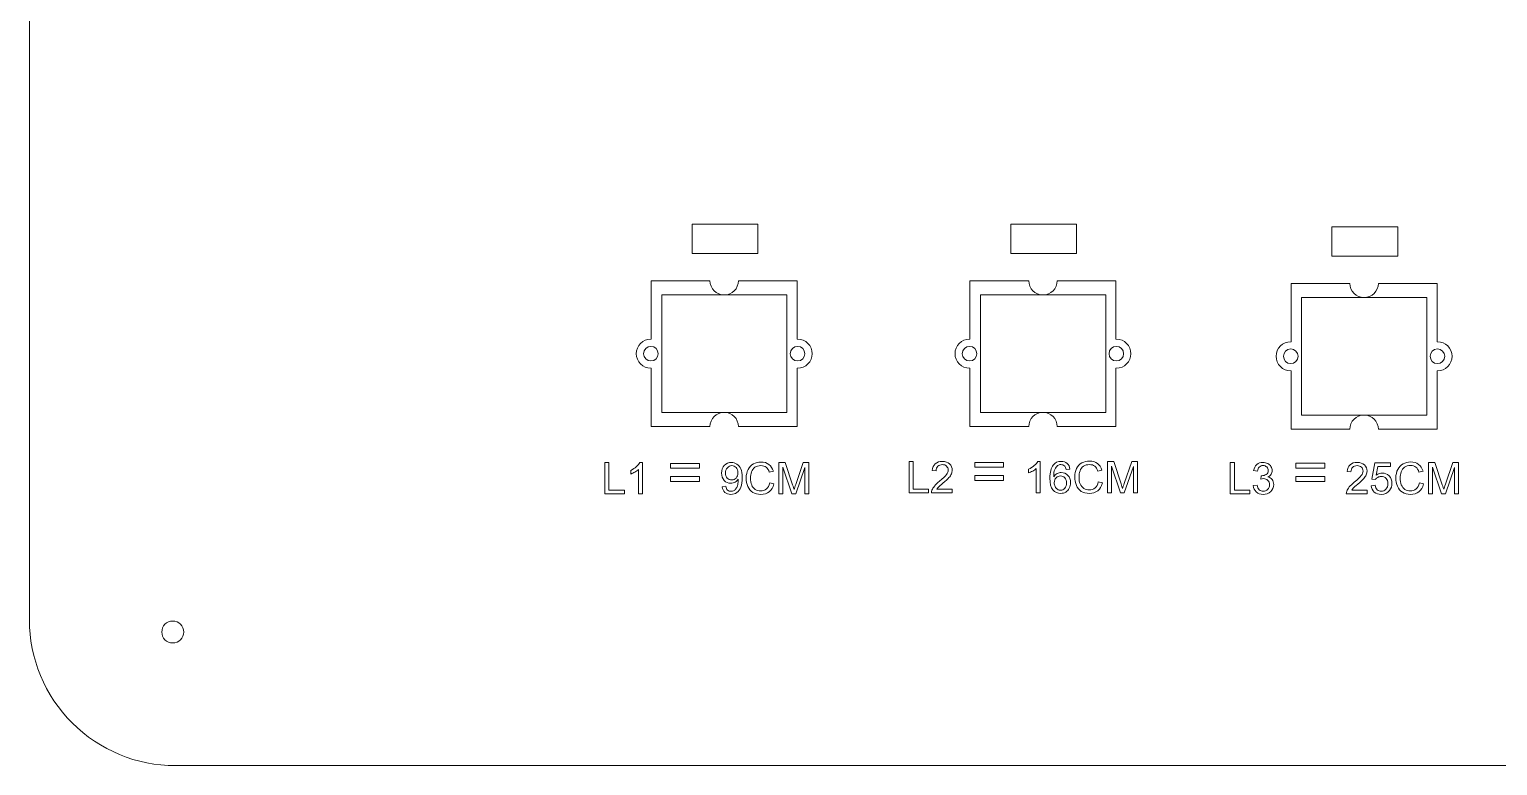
# Model space of a CAD drawing. Header units: millimetres. Extents: x -536 to 886, y 98 to 503.
# Drawn here: x -46.4 to 154.8, y 241.3 to 342.3 of the extents above; entities that cross this region are included whole.
import ezdxf

# ---------------------------------------------------------------- set-up
doc = ezdxf.new("R2010")
doc.units = ezdxf.units.MM
doc.header["$MEASUREMENT"] = 0
doc.layers.add('layer 1', color=7, linetype='Continuous')

msp = doc.modelspace()

# ---------------------------------------------------------------- linework, layer by layer
at = {"layer": 'layer 1', "lineweight": 9}
for points, knots in [([(-26.36, 241.32), (-26.36, 241.32), (313.64, 241.32), (313.64, 241.32), (313.64, 241.32), (318.95, 241.33), (324.04, 243.44), (327.79, 247.19), (327.79, 247.19), (331.54, 250.95), (333.64, 256.02), (333.64, 261.32), (333.64, 261.32), (333.64, 261.32), (333.64, 431.32), (333.64, 431.32), (333.64, 431.32), (333.64, 436.63), (331.53, 441.72), (327.77, 445.47), (327.77, 445.47), (324.01, 449.22), (318.95, 451.33), (313.64, 451.32), (313.64, 451.32), (313.64, 451.32), (-26.36, 451.32), (-26.36, 451.32), (-26.36, 451.32), (-31.67, 451.32), (-36.76, 449.21), (-40.51, 445.45), (-40.51, 445.45), (-44.26, 441.7), (-46.36, 436.63), (-46.36, 431.32), (-46.36, 431.32), (-46.36, 431.32), (-46.36, 261.32), (-46.36, 261.32), (-46.36, 261.32), (-46.36, 256.02), (-44.24, 250.93), (-40.49, 247.18), (-40.49, 247.18), (-36.73, 243.43), (-31.67, 241.32), (-26.36, 241.32)], [0, 0, 0, 0, 0.083333, 0.083333, 0.083333, 0.083333, 0.166667, 0.166667, 0.166667, 0.166667, 0.25, 0.25, 0.25, 0.25, 0.333333, 0.333333, 0.333333, 0.333333, 0.416667, 0.416667, 0.416667, 0.416667, 0.5, 0.5, 0.5, 0.5, 0.583333, 0.583333, 0.583333, 0.583333, 0.666667, 0.666667, 0.666667, 0.666667, 0.75, 0.75, 0.75, 0.75, 0.833333, 0.833333, 0.833333, 0.833333, 0.916667, 0.916667, 0.916667, 0.916667, 1, 1, 1, 1]), ([(44.44, 311.56), (44.44, 311.56), (53.44, 311.56), (53.44, 311.56), (53.44, 311.56), (53.44, 311.56), (53.44, 315.56), (53.44, 315.56), (53.44, 315.56), (53.44, 315.56), (44.44, 315.56), (44.44, 315.56), (44.44, 315.56), (44.44, 315.56), (44.44, 311.56), (44.44, 311.56)], [0, 0, 0, 0, 0.25, 0.25, 0.25, 0.25, 0.5, 0.5, 0.5, 0.5, 0.75, 0.75, 0.75, 0.75, 1, 1, 1, 1]), ([(88.11, 311.56), (88.11, 311.56), (97.11, 311.56), (97.11, 311.56), (97.11, 311.56), (97.11, 311.56), (97.11, 315.56), (97.11, 315.56), (97.11, 315.56), (97.11, 315.56), (88.11, 315.56), (88.11, 315.56), (88.11, 315.56), (88.11, 315.56), (88.11, 311.56), (88.11, 311.56)], [0, 0, 0, 0, 0.25, 0.25, 0.25, 0.25, 0.5, 0.5, 0.5, 0.5, 0.75, 0.75, 0.75, 0.75, 1, 1, 1, 1]), ([(132.11, 311.2), (132.11, 311.2), (141.11, 311.2), (141.11, 311.2), (141.11, 311.2), (141.11, 311.2), (141.11, 315.2), (141.11, 315.2), (141.11, 315.2), (141.11, 315.2), (132.11, 315.2), (132.11, 315.2), (132.11, 315.2), (132.11, 315.2), (132.11, 311.2), (132.11, 311.2)], [0, 0, 0, 0, 0.25, 0.25, 0.25, 0.25, 0.5, 0.5, 0.5, 0.5, 0.75, 0.75, 0.75, 0.75, 1, 1, 1, 1]), ([(-26.72, 261.14), (-27.55, 261.14), (-28.22, 260.47), (-28.22, 259.64), (-28.22, 259.64), (-28.22, 258.81), (-27.55, 258.14), (-26.72, 258.14), (-26.72, 258.14), (-25.89, 258.14), (-25.22, 258.81), (-25.22, 259.64), (-25.22, 259.64), (-25.22, 260.47), (-25.89, 261.14), (-26.72, 261.14)], [0, 0, 0, 0, 0.25, 0.25, 0.25, 0.25, 0.5, 0.5, 0.5, 0.5, 0.75, 0.75, 0.75, 0.75, 1, 1, 1, 1])]:
    msp.add_open_spline(points, degree=3, knots=knots, dxfattribs=at)
at = {"layer": 'layer 1', "color": 22, "lineweight": 9}
for points in [[(38.79, 299.81), (38.79, 299.81), (38.84, 299.81), (38.84, 299.81), (38.84, 299.81), (38.84, 299.81), (38.84, 307.81), (38.84, 307.81), (38.84, 307.81), (38.84, 307.81), (46.89, 307.81), (46.89, 307.81), (46.89, 307.81), (46.89, 306.73), (47.76, 305.86), (48.84, 305.86), (48.84, 305.86), (49.91, 305.86), (50.79, 306.73), (50.79, 307.81), (50.79, 307.81), (50.79, 307.81), (58.84, 307.81), (58.84, 307.81), (58.84, 307.81), (58.84, 307.81), (58.84, 299.81), (58.84, 299.81), (58.84, 299.81), (58.84, 299.81), (58.89, 299.81), (58.89, 299.81), (58.89, 299.81), (59.99, 299.81), (60.89, 298.91), (60.89, 297.81), (60.89, 297.81), (60.89, 296.71), (59.99, 295.81), (58.89, 295.81), (58.89, 295.81), (58.89, 295.81), (58.84, 295.81), (58.84, 295.81), (58.84, 295.81), (58.84, 295.81), (58.84, 287.81), (58.84, 287.81), (58.84, 287.81), (58.84, 287.81), (50.79, 287.81), (50.79, 287.81), (50.79, 287.81), (50.79, 288.89), (49.91, 289.76), (48.84, 289.76), (48.84, 289.76), (47.76, 289.76), (46.89, 288.89), (46.89, 287.81), (46.89, 287.81), (46.89, 287.81), (38.84, 287.81), (38.84, 287.81), (38.84, 287.81), (38.84, 287.81), (38.84, 295.81), (38.84, 295.81), (38.84, 295.81), (38.84, 295.81), (38.79, 295.81), (38.79, 295.81), (38.79, 295.81), (37.68, 295.81), (36.79, 296.71), (36.79, 297.81), (36.79, 297.81), (36.79, 298.91), (37.68, 299.81), (38.79, 299.81)], [(82.46, 299.81), (82.46, 299.81), (82.51, 299.81), (82.51, 299.81), (82.51, 299.81), (82.51, 299.81), (82.51, 307.81), (82.51, 307.81), (82.51, 307.81), (82.51, 307.81), (90.56, 307.81), (90.56, 307.81), (90.56, 307.81), (90.56, 306.73), (91.43, 305.86), (92.51, 305.86), (92.51, 305.86), (93.59, 305.86), (94.46, 306.73), (94.46, 307.81), (94.46, 307.81), (94.46, 307.81), (102.51, 307.81), (102.51, 307.81), (102.51, 307.81), (102.51, 307.81), (102.51, 299.81), (102.51, 299.81), (102.51, 299.81), (102.51, 299.81), (102.56, 299.81), (102.56, 299.81), (102.56, 299.81), (103.67, 299.81), (104.56, 298.91), (104.56, 297.81), (104.56, 297.81), (104.56, 296.71), (103.67, 295.81), (102.56, 295.81), (102.56, 295.81), (102.56, 295.81), (102.51, 295.81), (102.51, 295.81), (102.51, 295.81), (102.51, 295.81), (102.51, 287.81), (102.51, 287.81), (102.51, 287.81), (102.51, 287.81), (94.46, 287.81), (94.46, 287.81), (94.46, 287.81), (94.46, 288.89), (93.59, 289.76), (92.51, 289.76), (92.51, 289.76), (91.43, 289.76), (90.56, 288.89), (90.56, 287.81), (90.56, 287.81), (90.56, 287.81), (82.51, 287.81), (82.51, 287.81), (82.51, 287.81), (82.51, 287.81), (82.51, 295.81), (82.51, 295.81), (82.51, 295.81), (82.51, 295.81), (82.46, 295.81), (82.46, 295.81), (82.46, 295.81), (81.36, 295.81), (80.46, 296.71), (80.46, 297.81), (80.46, 297.81), (80.46, 298.91), (81.36, 299.81), (82.46, 299.81)], [(126.47, 299.45), (126.47, 299.45), (126.51, 299.45), (126.51, 299.45), (126.51, 299.45), (126.51, 299.45), (126.51, 307.45), (126.51, 307.45), (126.51, 307.45), (126.51, 307.45), (134.56, 307.45), (134.56, 307.45), (134.56, 307.45), (134.56, 306.38), (135.44, 305.5), (136.51, 305.5), (136.51, 305.5), (137.59, 305.5), (138.46, 306.38), (138.46, 307.45), (138.46, 307.45), (138.46, 307.45), (146.51, 307.45), (146.51, 307.45), (146.51, 307.45), (146.51, 307.45), (146.51, 299.45), (146.51, 299.45), (146.51, 299.45), (146.51, 299.45), (146.56, 299.45), (146.56, 299.45), (146.56, 299.45), (147.67, 299.45), (148.56, 298.56), (148.56, 297.45), (148.56, 297.45), (148.56, 296.35), (147.67, 295.45), (146.56, 295.45), (146.56, 295.45), (146.56, 295.45), (146.51, 295.46), (146.51, 295.46), (146.51, 295.46), (146.51, 295.46), (146.51, 287.45), (146.51, 287.45), (146.51, 287.45), (146.51, 287.45), (138.46, 287.45), (138.46, 287.45), (138.46, 287.45), (138.46, 288.53), (137.59, 289.4), (136.51, 289.4), (136.51, 289.4), (135.44, 289.4), (134.56, 288.53), (134.56, 287.45), (134.56, 287.45), (134.56, 287.45), (126.51, 287.45), (126.51, 287.45), (126.51, 287.45), (126.51, 287.45), (126.51, 295.46), (126.51, 295.46), (126.51, 295.46), (126.51, 295.46), (126.47, 295.45), (126.47, 295.45), (126.47, 295.45), (125.36, 295.45), (124.46, 296.35), (124.46, 297.45), (124.46, 297.45), (124.46, 298.56), (125.36, 299.45), (126.47, 299.45)]]:
    msp.add_open_spline(points, degree=3, knots=[0, 0, 0, 0, 0.05, 0.05, 0.05, 0.05, 0.1, 0.1, 0.1, 0.1, 0.15, 0.15, 0.15, 0.15, 0.2, 0.2, 0.2, 0.2, 0.25, 0.25, 0.25, 0.25, 0.3, 0.3, 0.3, 0.3, 0.35, 0.35, 0.35, 0.35, 0.4, 0.4, 0.4, 0.4, 0.45, 0.45, 0.45, 0.45, 0.5, 0.5, 0.5, 0.5, 0.55, 0.55, 0.55, 0.55, 0.6, 0.6, 0.6, 0.6, 0.65, 0.65, 0.65, 0.65, 0.7, 0.7, 0.7, 0.7, 0.75, 0.75, 0.75, 0.75, 0.8, 0.8, 0.8, 0.8, 0.85, 0.85, 0.85, 0.85, 0.9, 0.9, 0.9, 0.9, 0.95, 0.95, 0.95, 0.95, 1, 1, 1, 1], dxfattribs=at)
at = {"layer": 'layer 1', "color": 250, "lineweight": 9}
for points, knots in [([(40.27, 305.86), (40.27, 305.86), (40.27, 289.76), (40.27, 289.76), (40.27, 289.76), (40.27, 289.76), (57.44, 289.76), (57.44, 289.76), (57.44, 289.76), (57.44, 289.76), (57.44, 305.86), (57.44, 305.86), (57.44, 305.86), (57.44, 305.86), (40.27, 305.86), (40.27, 305.86), (40.27, 305.86), (40.27, 305.86), (40.27, 305.86), (40.27, 305.86)], [0, 0, 0, 0, 0.2, 0.2, 0.2, 0.2, 0.4, 0.4, 0.4, 0.4, 0.6, 0.6, 0.6, 0.6, 0.8, 0.8, 0.8, 0.8, 1, 1, 1, 1]), ([(83.94, 305.86), (83.94, 305.86), (83.94, 289.76), (83.94, 289.76), (83.94, 289.76), (83.94, 289.76), (101.11, 289.76), (101.11, 289.76), (101.11, 289.76), (101.11, 289.76), (101.11, 305.86), (101.11, 305.86), (101.11, 305.86), (101.11, 305.86), (83.94, 305.86), (83.94, 305.86), (83.94, 305.86), (83.94, 305.86), (83.94, 305.86), (83.94, 305.86)], [0, 0, 0, 0, 0.2, 0.2, 0.2, 0.2, 0.4, 0.4, 0.4, 0.4, 0.6, 0.6, 0.6, 0.6, 0.8, 0.8, 0.8, 0.8, 1, 1, 1, 1]), ([(127.95, 305.5), (127.95, 305.5), (127.95, 289.4), (127.95, 289.4), (127.95, 289.4), (127.95, 289.4), (145.12, 289.4), (145.12, 289.4), (145.12, 289.4), (145.12, 289.4), (145.12, 305.5), (145.12, 305.5), (145.12, 305.5), (145.12, 305.5), (127.95, 305.5), (127.95, 305.5), (127.95, 305.5), (127.95, 305.5), (127.95, 305.5), (127.95, 305.5)], [0, 0, 0, 0, 0.2, 0.2, 0.2, 0.2, 0.4, 0.4, 0.4, 0.4, 0.6, 0.6, 0.6, 0.6, 0.8, 0.8, 0.8, 0.8, 1, 1, 1, 1]), ([(38.79, 298.81), (39.34, 298.81), (39.79, 298.36), (39.79, 297.81), (39.79, 297.81), (39.79, 297.26), (39.34, 296.81), (38.79, 296.81), (38.79, 296.81), (38.23, 296.81), (37.79, 297.26), (37.79, 297.81), (37.79, 297.81), (37.79, 298.36), (38.23, 298.81), (38.79, 298.81)], [0, 0, 0, 0, 0.25, 0.25, 0.25, 0.25, 0.5, 0.5, 0.5, 0.5, 0.75, 0.75, 0.75, 0.75, 1, 1, 1, 1]), ([(58.89, 298.81), (58.33, 298.81), (57.89, 298.36), (57.89, 297.81), (57.89, 297.81), (57.89, 297.26), (58.33, 296.81), (58.89, 296.81), (58.89, 296.81), (59.44, 296.81), (59.89, 297.26), (59.89, 297.81), (59.89, 297.81), (59.89, 298.36), (59.44, 298.81), (58.89, 298.81)], [0, 0, 0, 0, 0.25, 0.25, 0.25, 0.25, 0.5, 0.5, 0.5, 0.5, 0.75, 0.75, 0.75, 0.75, 1, 1, 1, 1]), ([(82.46, 298.81), (83.01, 298.81), (83.46, 298.36), (83.46, 297.81), (83.46, 297.81), (83.46, 297.26), (83.01, 296.81), (82.46, 296.81), (82.46, 296.81), (81.91, 296.81), (81.46, 297.26), (81.46, 297.81), (81.46, 297.81), (81.46, 298.36), (81.91, 298.81), (82.46, 298.81)], [0, 0, 0, 0, 0.25, 0.25, 0.25, 0.25, 0.5, 0.5, 0.5, 0.5, 0.75, 0.75, 0.75, 0.75, 1, 1, 1, 1]), ([(102.56, 298.81), (102.01, 298.81), (101.56, 298.36), (101.56, 297.81), (101.56, 297.81), (101.56, 297.26), (102.01, 296.81), (102.56, 296.81), (102.56, 296.81), (103.11, 296.81), (103.56, 297.26), (103.56, 297.81), (103.56, 297.81), (103.56, 298.36), (103.11, 298.81), (102.56, 298.81)], [0, 0, 0, 0, 0.25, 0.25, 0.25, 0.25, 0.5, 0.5, 0.5, 0.5, 0.75, 0.75, 0.75, 0.75, 1, 1, 1, 1]), ([(126.47, 298.45), (127.02, 298.45), (127.47, 298.01), (127.47, 297.45), (127.47, 297.45), (127.47, 296.9), (127.02, 296.45), (126.47, 296.45), (126.47, 296.45), (125.91, 296.45), (125.47, 296.9), (125.47, 297.45), (125.47, 297.45), (125.47, 298.01), (125.91, 298.45), (126.47, 298.45)], [0, 0, 0, 0, 0.25, 0.25, 0.25, 0.25, 0.5, 0.5, 0.5, 0.5, 0.75, 0.75, 0.75, 0.75, 1, 1, 1, 1]), ([(146.56, 298.45), (146.01, 298.45), (145.56, 298.01), (145.56, 297.45), (145.56, 297.45), (145.56, 296.9), (146.01, 296.45), (146.56, 296.45), (146.56, 296.45), (147.12, 296.45), (147.56, 296.9), (147.56, 297.45), (147.56, 297.45), (147.56, 298.01), (147.12, 298.45), (146.56, 298.45)], [0, 0, 0, 0, 0.25, 0.25, 0.25, 0.25, 0.5, 0.5, 0.5, 0.5, 0.75, 0.75, 0.75, 0.75, 1, 1, 1, 1])]:
    msp.add_open_spline(points, degree=3, knots=knots, dxfattribs=at)
at = {"layer": 'layer 1', "color": 1, "lineweight": 9}
for points, knots in [([(32.48, 278.58), (32.48, 278.58), (32.48, 282.88), (32.48, 282.88), (32.48, 282.88), (32.48, 282.88), (33.05, 282.88), (33.05, 282.88), (33.05, 282.88), (33.05, 282.88), (33.05, 279.09), (33.05, 279.09), (33.05, 279.09), (33.05, 279.09), (35.17, 279.09), (35.17, 279.09), (35.17, 279.09), (35.17, 279.09), (35.17, 278.58), (35.17, 278.58), (35.17, 278.58), (35.17, 278.58), (32.48, 278.58), (32.48, 278.58)], [0, 0, 0, 0, 0.166667, 0.166667, 0.166667, 0.166667, 0.333333, 0.333333, 0.333333, 0.333333, 0.5, 0.5, 0.5, 0.5, 0.666667, 0.666667, 0.666667, 0.666667, 0.833333, 0.833333, 0.833333, 0.833333, 1, 1, 1, 1]), ([(37.62, 278.58), (37.62, 278.58), (37.09, 278.58), (37.09, 278.58), (37.09, 278.58), (37.09, 278.58), (37.09, 281.94), (37.09, 281.94), (37.09, 281.94), (36.96, 281.82), (36.8, 281.7), (36.59, 281.58), (36.59, 281.58), (36.38, 281.46), (36.2, 281.37), (36.04, 281.31), (36.04, 281.31), (36.04, 281.31), (36.04, 281.81), (36.04, 281.81), (36.04, 281.81), (36.33, 281.95), (36.59, 282.12), (36.81, 282.32), (36.81, 282.32), (37.03, 282.52), (37.19, 282.71), (37.28, 282.89), (37.28, 282.89), (37.28, 282.89), (37.62, 282.89), (37.62, 282.89), (37.62, 282.89), (37.62, 282.89), (37.62, 278.58), (37.62, 278.58)], [0, 0, 0, 0, 0.111111, 0.111111, 0.111111, 0.111111, 0.222222, 0.222222, 0.222222, 0.222222, 0.333333, 0.333333, 0.333333, 0.333333, 0.444444, 0.444444, 0.444444, 0.444444, 0.555556, 0.555556, 0.555556, 0.555556, 0.666667, 0.666667, 0.666667, 0.666667, 0.777778, 0.777778, 0.777778, 0.777778, 0.888889, 0.888889, 0.888889, 0.888889, 1, 1, 1, 1]), ([(45.44, 282.09), (45.44, 282.09), (41.5, 282.09), (41.5, 282.09), (41.5, 282.09), (41.5, 282.09), (41.5, 282.77), (41.5, 282.77), (41.5, 282.77), (41.5, 282.77), (45.44, 282.77), (45.44, 282.77), (45.44, 282.77), (45.44, 282.77), (45.44, 282.09), (45.44, 282.09)], [0, 0, 0, 0, 0.25, 0.25, 0.25, 0.25, 0.5, 0.5, 0.5, 0.5, 0.75, 0.75, 0.75, 0.75, 1, 1, 1, 1]), ([(48.54, 279.57), (48.54, 279.57), (49.05, 279.62), (49.05, 279.62), (49.05, 279.62), (49.09, 279.38), (49.18, 279.21), (49.3, 279.1), (49.3, 279.1), (49.42, 278.99), (49.57, 278.94), (49.76, 278.94), (49.76, 278.94), (49.93, 278.94), (50.07, 278.98), (50.19, 279.05), (50.19, 279.05), (50.31, 279.13), (50.41, 279.23), (50.49, 279.35), (50.49, 279.35), (50.57, 279.47), (50.63, 279.64), (50.69, 279.85), (50.69, 279.85), (50.74, 280.06), (50.77, 280.28), (50.77, 280.5), (50.77, 280.5), (50.77, 280.52), (50.76, 280.56), (50.76, 280.6), (50.76, 280.6), (50.66, 280.43), (50.51, 280.3), (50.33, 280.19), (50.33, 280.19), (50.15, 280.09), (49.95, 280.04), (49.74, 280.04), (49.74, 280.04), (49.38, 280.04), (49.08, 280.17), (48.83, 280.42), (48.83, 280.42), (48.59, 280.68), (48.47, 281.02), (48.47, 281.44), (48.47, 281.44), (48.47, 281.88), (48.59, 282.23), (48.85, 282.49), (48.85, 282.49), (49.11, 282.76), (49.43, 282.89), (49.82, 282.89), (49.82, 282.89), (50.1, 282.89), (50.35, 282.82), (50.58, 282.67), (50.58, 282.67), (50.81, 282.52), (50.99, 282.3), (51.11, 282.02), (51.11, 282.02), (51.23, 281.75), (51.29, 281.34), (51.29, 280.82), (51.29, 280.82), (51.29, 280.27), (51.23, 279.83), (51.11, 279.5), (51.11, 279.5), (50.99, 279.18), (50.81, 278.93), (50.58, 278.76), (50.58, 278.76), (50.34, 278.59), (50.07, 278.51), (49.75, 278.51), (49.75, 278.51), (49.42, 278.51), (49.14, 278.6), (48.93, 278.79), (48.93, 278.79), (48.72, 278.97), (48.59, 279.24), (48.54, 279.57)], [0, 0, 0, 0, 0.045455, 0.045455, 0.045455, 0.045455, 0.090909, 0.090909, 0.090909, 0.090909, 0.136364, 0.136364, 0.136364, 0.136364, 0.181818, 0.181818, 0.181818, 0.181818, 0.227273, 0.227273, 0.227273, 0.227273, 0.272727, 0.272727, 0.272727, 0.272727, 0.318182, 0.318182, 0.318182, 0.318182, 0.363636, 0.363636, 0.363636, 0.363636, 0.409091, 0.409091, 0.409091, 0.409091, 0.454545, 0.454545, 0.454545, 0.454545, 0.5, 0.5, 0.5, 0.5, 0.545455, 0.545455, 0.545455, 0.545455, 0.590909, 0.590909, 0.590909, 0.590909, 0.636364, 0.636364, 0.636364, 0.636364, 0.681818, 0.681818, 0.681818, 0.681818, 0.727273, 0.727273, 0.727273, 0.727273, 0.772727, 0.772727, 0.772727, 0.772727, 0.818182, 0.818182, 0.818182, 0.818182, 0.863636, 0.863636, 0.863636, 0.863636, 0.909091, 0.909091, 0.909091, 0.909091, 0.954545, 0.954545, 0.954545, 0.954545, 1, 1, 1, 1]), ([(50.7, 281.47), (50.7, 281.77), (50.62, 282.01), (50.46, 282.19), (50.46, 282.19), (50.3, 282.37), (50.11, 282.46), (49.88, 282.46), (49.88, 282.46), (49.65, 282.46), (49.44, 282.36), (49.27, 282.17), (49.27, 282.17), (49.09, 281.98), (49.01, 281.73), (49.01, 281.43), (49.01, 281.43), (49.01, 281.15), (49.09, 280.93), (49.26, 280.76), (49.26, 280.76), (49.42, 280.59), (49.62, 280.5), (49.87, 280.5), (49.87, 280.5), (50.11, 280.5), (50.31, 280.59), (50.47, 280.76), (50.47, 280.76), (50.63, 280.93), (50.7, 281.17), (50.7, 281.47)], [0, 0, 0, 0, 0.125, 0.125, 0.125, 0.125, 0.25, 0.25, 0.25, 0.25, 0.375, 0.375, 0.375, 0.375, 0.5, 0.5, 0.5, 0.5, 0.625, 0.625, 0.625, 0.625, 0.75, 0.75, 0.75, 0.75, 0.875, 0.875, 0.875, 0.875, 1, 1, 1, 1]), ([(55.08, 280.09), (55.08, 280.09), (55.65, 279.94), (55.65, 279.94), (55.65, 279.94), (55.53, 279.48), (55.32, 279.12), (55.01, 278.87), (55.01, 278.87), (54.7, 278.63), (54.32, 278.51), (53.87, 278.51), (53.87, 278.51), (53.41, 278.51), (53.03, 278.6), (52.74, 278.79), (52.74, 278.79), (52.45, 278.98), (52.23, 279.25), (52.08, 279.61), (52.08, 279.61), (51.93, 279.97), (51.85, 280.35), (51.85, 280.76), (51.85, 280.76), (51.85, 281.21), (51.94, 281.6), (52.11, 281.93), (52.11, 281.93), (52.28, 282.26), (52.52, 282.52), (52.84, 282.69), (52.84, 282.69), (53.15, 282.86), (53.5, 282.95), (53.88, 282.95), (53.88, 282.95), (54.31, 282.95), (54.67, 282.84), (54.96, 282.62), (54.96, 282.62), (55.26, 282.4), (55.46, 282.09), (55.58, 281.7), (55.58, 281.7), (55.58, 281.7), (55.02, 281.57), (55.02, 281.57), (55.02, 281.57), (54.92, 281.88), (54.77, 282.11), (54.58, 282.25), (54.58, 282.25), (54.39, 282.39), (54.16, 282.46), (53.87, 282.46), (53.87, 282.46), (53.54, 282.46), (53.26, 282.38), (53.04, 282.23), (53.04, 282.23), (52.82, 282.07), (52.66, 281.85), (52.57, 281.59), (52.57, 281.59), (52.48, 281.32), (52.44, 281.05), (52.44, 280.76), (52.44, 280.76), (52.44, 280.4), (52.49, 280.08), (52.6, 279.81), (52.6, 279.81), (52.7, 279.53), (52.87, 279.33), (53.09, 279.2), (53.09, 279.2), (53.32, 279.06), (53.56, 278.99), (53.82, 278.99), (53.82, 278.99), (54.14, 278.99), (54.41, 279.09), (54.63, 279.27), (54.63, 279.27), (54.85, 279.45), (55, 279.73), (55.08, 280.09)], [0, 0, 0, 0, 0.045455, 0.045455, 0.045455, 0.045455, 0.090909, 0.090909, 0.090909, 0.090909, 0.136364, 0.136364, 0.136364, 0.136364, 0.181818, 0.181818, 0.181818, 0.181818, 0.227273, 0.227273, 0.227273, 0.227273, 0.272727, 0.272727, 0.272727, 0.272727, 0.318182, 0.318182, 0.318182, 0.318182, 0.363636, 0.363636, 0.363636, 0.363636, 0.409091, 0.409091, 0.409091, 0.409091, 0.454545, 0.454545, 0.454545, 0.454545, 0.5, 0.5, 0.5, 0.5, 0.545455, 0.545455, 0.545455, 0.545455, 0.590909, 0.590909, 0.590909, 0.590909, 0.636364, 0.636364, 0.636364, 0.636364, 0.681818, 0.681818, 0.681818, 0.681818, 0.727273, 0.727273, 0.727273, 0.727273, 0.772727, 0.772727, 0.772727, 0.772727, 0.818182, 0.818182, 0.818182, 0.818182, 0.863636, 0.863636, 0.863636, 0.863636, 0.909091, 0.909091, 0.909091, 0.909091, 0.954545, 0.954545, 0.954545, 0.954545, 1, 1, 1, 1]), ([(56.33, 278.58), (56.33, 278.58), (56.33, 282.88), (56.33, 282.88), (56.33, 282.88), (56.33, 282.88), (57.19, 282.88), (57.19, 282.88), (57.19, 282.88), (57.19, 282.88), (58.2, 279.83), (58.2, 279.83), (58.2, 279.83), (58.3, 279.55), (58.37, 279.34), (58.41, 279.2), (58.41, 279.2), (58.46, 279.35), (58.53, 279.58), (58.64, 279.89), (58.64, 279.89), (58.64, 279.89), (59.67, 282.88), (59.67, 282.88), (59.67, 282.88), (59.67, 282.88), (60.43, 282.88), (60.43, 282.88), (60.43, 282.88), (60.43, 282.88), (60.43, 278.58), (60.43, 278.58), (60.43, 278.58), (60.43, 278.58), (59.88, 278.58), (59.88, 278.58), (59.88, 278.58), (59.88, 278.58), (59.88, 282.18), (59.88, 282.18), (59.88, 282.18), (59.88, 282.18), (58.63, 278.58), (58.63, 278.58), (58.63, 278.58), (58.63, 278.58), (58.12, 278.58), (58.12, 278.58), (58.12, 278.58), (58.12, 278.58), (56.88, 282.24), (56.88, 282.24), (56.88, 282.24), (56.88, 282.24), (56.88, 278.58), (56.88, 278.58), (56.88, 278.58), (56.88, 278.58), (56.33, 278.58), (56.33, 278.58)], [0, 0, 0, 0, 0.066667, 0.066667, 0.066667, 0.066667, 0.133333, 0.133333, 0.133333, 0.133333, 0.2, 0.2, 0.2, 0.2, 0.266667, 0.266667, 0.266667, 0.266667, 0.333333, 0.333333, 0.333333, 0.333333, 0.4, 0.4, 0.4, 0.4, 0.466667, 0.466667, 0.466667, 0.466667, 0.533333, 0.533333, 0.533333, 0.533333, 0.6, 0.6, 0.6, 0.6, 0.666667, 0.666667, 0.666667, 0.666667, 0.733333, 0.733333, 0.733333, 0.733333, 0.8, 0.8, 0.8, 0.8, 0.866667, 0.866667, 0.866667, 0.866667, 0.933333, 0.933333, 0.933333, 0.933333, 1, 1, 1, 1]), ([(74.16, 278.72), (74.16, 278.72), (74.16, 283.02), (74.16, 283.02), (74.16, 283.02), (74.16, 283.02), (74.73, 283.02), (74.73, 283.02), (74.73, 283.02), (74.73, 283.02), (74.73, 279.23), (74.73, 279.23), (74.73, 279.23), (74.73, 279.23), (76.84, 279.23), (76.84, 279.23), (76.84, 279.23), (76.84, 279.23), (76.84, 278.72), (76.84, 278.72), (76.84, 278.72), (76.84, 278.72), (74.16, 278.72), (74.16, 278.72)], [0, 0, 0, 0, 0.166667, 0.166667, 0.166667, 0.166667, 0.333333, 0.333333, 0.333333, 0.333333, 0.5, 0.5, 0.5, 0.5, 0.666667, 0.666667, 0.666667, 0.666667, 0.833333, 0.833333, 0.833333, 0.833333, 1, 1, 1, 1]), ([(80.08, 279.23), (80.08, 279.23), (80.08, 278.72), (80.08, 278.72), (80.08, 278.72), (80.08, 278.72), (77.24, 278.72), (77.24, 278.72), (77.24, 278.72), (77.24, 278.85), (77.26, 278.97), (77.3, 279.09), (77.3, 279.09), (77.37, 279.28), (77.49, 279.47), (77.65, 279.66), (77.65, 279.66), (77.81, 279.85), (78.04, 280.06), (78.34, 280.31), (78.34, 280.31), (78.81, 280.69), (79.12, 281), (79.29, 281.22), (79.29, 281.22), (79.45, 281.44), (79.53, 281.66), (79.53, 281.85), (79.53, 281.85), (79.53, 282.06), (79.46, 282.24), (79.31, 282.38), (79.31, 282.38), (79.16, 282.53), (78.96, 282.6), (78.72, 282.6), (78.72, 282.6), (78.47, 282.6), (78.27, 282.52), (78.11, 282.37), (78.11, 282.37), (77.96, 282.22), (77.88, 282.01), (77.88, 281.74), (77.88, 281.74), (77.88, 281.74), (77.34, 281.79), (77.34, 281.79), (77.34, 281.79), (77.38, 282.2), (77.52, 282.51), (77.76, 282.72), (77.76, 282.72), (78, 282.93), (78.33, 283.04), (78.73, 283.04), (78.73, 283.04), (79.15, 283.04), (79.47, 282.92), (79.71, 282.69), (79.71, 282.69), (79.95, 282.46), (80.07, 282.18), (80.07, 281.84), (80.07, 281.84), (80.07, 281.67), (80.04, 281.5), (79.97, 281.34), (79.97, 281.34), (79.9, 281.17), (79.78, 280.99), (79.62, 280.81), (79.62, 280.81), (79.45, 280.63), (79.18, 280.38), (78.8, 280.06), (78.8, 280.06), (78.49, 279.79), (78.29, 279.61), (78.2, 279.51), (78.2, 279.51), (78.11, 279.42), (78.03, 279.33), (77.97, 279.23), (77.97, 279.23), (77.97, 279.23), (80.08, 279.23), (80.08, 279.23)], [0, 0, 0, 0, 0.045455, 0.045455, 0.045455, 0.045455, 0.090909, 0.090909, 0.090909, 0.090909, 0.136364, 0.136364, 0.136364, 0.136364, 0.181818, 0.181818, 0.181818, 0.181818, 0.227273, 0.227273, 0.227273, 0.227273, 0.272727, 0.272727, 0.272727, 0.272727, 0.318182, 0.318182, 0.318182, 0.318182, 0.363636, 0.363636, 0.363636, 0.363636, 0.409091, 0.409091, 0.409091, 0.409091, 0.454545, 0.454545, 0.454545, 0.454545, 0.5, 0.5, 0.5, 0.5, 0.545455, 0.545455, 0.545455, 0.545455, 0.590909, 0.590909, 0.590909, 0.590909, 0.636364, 0.636364, 0.636364, 0.636364, 0.681818, 0.681818, 0.681818, 0.681818, 0.727273, 0.727273, 0.727273, 0.727273, 0.772727, 0.772727, 0.772727, 0.772727, 0.818182, 0.818182, 0.818182, 0.818182, 0.863636, 0.863636, 0.863636, 0.863636, 0.909091, 0.909091, 0.909091, 0.909091, 0.954545, 0.954545, 0.954545, 0.954545, 1, 1, 1, 1]), ([(87.11, 282.23), (87.11, 282.23), (83.17, 282.23), (83.17, 282.23), (83.17, 282.23), (83.17, 282.23), (83.17, 282.91), (83.17, 282.91), (83.17, 282.91), (83.17, 282.91), (87.11, 282.91), (87.11, 282.91), (87.11, 282.91), (87.11, 282.91), (87.11, 282.23), (87.11, 282.23)], [0, 0, 0, 0, 0.25, 0.25, 0.25, 0.25, 0.5, 0.5, 0.5, 0.5, 0.75, 0.75, 0.75, 0.75, 1, 1, 1, 1]), ([(92.13, 278.72), (92.13, 278.72), (91.6, 278.72), (91.6, 278.72), (91.6, 278.72), (91.6, 278.72), (91.6, 282.08), (91.6, 282.08), (91.6, 282.08), (91.47, 281.96), (91.31, 281.84), (91.1, 281.72), (91.1, 281.72), (90.89, 281.6), (90.71, 281.51), (90.55, 281.45), (90.55, 281.45), (90.55, 281.45), (90.55, 281.96), (90.55, 281.96), (90.55, 281.96), (90.84, 282.1), (91.1, 282.26), (91.32, 282.46), (91.32, 282.46), (91.54, 282.66), (91.7, 282.85), (91.79, 283.04), (91.79, 283.04), (91.79, 283.04), (92.13, 283.04), (92.13, 283.04), (92.13, 283.04), (92.13, 283.04), (92.13, 278.72), (92.13, 278.72)], [0, 0, 0, 0, 0.111111, 0.111111, 0.111111, 0.111111, 0.222222, 0.222222, 0.222222, 0.222222, 0.333333, 0.333333, 0.333333, 0.333333, 0.444444, 0.444444, 0.444444, 0.444444, 0.555556, 0.555556, 0.555556, 0.555556, 0.666667, 0.666667, 0.666667, 0.666667, 0.777778, 0.777778, 0.777778, 0.777778, 0.888889, 0.888889, 0.888889, 0.888889, 1, 1, 1, 1]), ([(96.21, 281.97), (96.21, 281.97), (95.69, 281.92), (95.69, 281.92), (95.69, 281.92), (95.64, 282.13), (95.58, 282.28), (95.49, 282.38), (95.49, 282.38), (95.35, 282.53), (95.17, 282.6), (94.96, 282.6), (94.96, 282.6), (94.8, 282.6), (94.65, 282.55), (94.52, 282.46), (94.52, 282.46), (94.36, 282.34), (94.22, 282.16), (94.13, 281.93), (94.13, 281.93), (94.03, 281.7), (93.98, 281.37), (93.98, 280.94), (93.98, 280.94), (94.11, 281.13), (94.26, 281.27), (94.45, 281.37), (94.45, 281.37), (94.63, 281.46), (94.82, 281.51), (95.02, 281.51), (95.02, 281.51), (95.37, 281.51), (95.67, 281.38), (95.92, 281.12), (95.92, 281.12), (96.17, 280.86), (96.29, 280.53), (96.29, 280.12), (96.29, 280.12), (96.29, 279.85), (96.23, 279.6), (96.12, 279.37), (96.12, 279.37), (96, 279.13), (95.84, 278.96), (95.64, 278.83), (95.64, 278.83), (95.43, 278.71), (95.2, 278.65), (94.95, 278.65), (94.95, 278.65), (94.51, 278.65), (94.15, 278.81), (93.87, 279.13), (93.87, 279.13), (93.59, 279.46), (93.46, 279.99), (93.46, 280.73), (93.46, 280.73), (93.46, 281.56), (93.61, 282.17), (93.92, 282.54), (93.92, 282.54), (94.18, 282.87), (94.54, 283.04), (95, 283.04), (95, 283.04), (95.33, 283.04), (95.61, 282.94), (95.83, 282.75), (95.83, 282.75), (96.04, 282.56), (96.17, 282.3), (96.21, 281.97)], [0, 0, 0, 0, 0.052632, 0.052632, 0.052632, 0.052632, 0.105263, 0.105263, 0.105263, 0.105263, 0.157895, 0.157895, 0.157895, 0.157895, 0.210526, 0.210526, 0.210526, 0.210526, 0.263158, 0.263158, 0.263158, 0.263158, 0.315789, 0.315789, 0.315789, 0.315789, 0.368421, 0.368421, 0.368421, 0.368421, 0.421053, 0.421053, 0.421053, 0.421053, 0.473684, 0.473684, 0.473684, 0.473684, 0.526316, 0.526316, 0.526316, 0.526316, 0.578947, 0.578947, 0.578947, 0.578947, 0.631579, 0.631579, 0.631579, 0.631579, 0.684211, 0.684211, 0.684211, 0.684211, 0.736842, 0.736842, 0.736842, 0.736842, 0.789474, 0.789474, 0.789474, 0.789474, 0.842105, 0.842105, 0.842105, 0.842105, 0.894737, 0.894737, 0.894737, 0.894737, 0.947368, 0.947368, 0.947368, 0.947368, 1, 1, 1, 1]), ([(100.09, 280.23), (100.09, 280.23), (100.66, 280.08), (100.66, 280.08), (100.66, 280.08), (100.54, 279.62), (100.33, 279.26), (100.02, 279.02), (100.02, 279.02), (99.71, 278.77), (99.33, 278.65), (98.88, 278.65), (98.88, 278.65), (98.42, 278.65), (98.04, 278.74), (97.75, 278.93), (97.75, 278.93), (97.46, 279.12), (97.24, 279.39), (97.09, 279.75), (97.09, 279.75), (96.94, 280.11), (96.87, 280.49), (96.87, 280.9), (96.87, 280.9), (96.87, 281.35), (96.95, 281.74), (97.12, 282.07), (97.12, 282.07), (97.29, 282.41), (97.54, 282.66), (97.85, 282.83), (97.85, 282.83), (98.17, 283), (98.51, 283.09), (98.89, 283.09), (98.89, 283.09), (99.32, 283.09), (99.68, 282.98), (99.98, 282.76), (99.98, 282.76), (100.27, 282.54), (100.47, 282.24), (100.59, 281.84), (100.59, 281.84), (100.59, 281.84), (100.03, 281.71), (100.03, 281.71), (100.03, 281.71), (99.93, 282.02), (99.79, 282.25), (99.6, 282.39), (99.6, 282.39), (99.41, 282.53), (99.17, 282.6), (98.88, 282.6), (98.88, 282.6), (98.55, 282.6), (98.28, 282.53), (98.05, 282.37), (98.05, 282.37), (97.83, 282.21), (97.68, 282), (97.59, 281.73), (97.59, 281.73), (97.5, 281.46), (97.45, 281.19), (97.45, 280.91), (97.45, 280.91), (97.45, 280.54), (97.5, 280.22), (97.61, 279.95), (97.61, 279.95), (97.72, 279.68), (97.88, 279.47), (98.11, 279.34), (98.11, 279.34), (98.33, 279.2), (98.58, 279.14), (98.84, 279.14), (98.84, 279.14), (99.16, 279.14), (99.42, 279.23), (99.65, 279.41), (99.65, 279.41), (99.87, 279.59), (100.02, 279.87), (100.09, 280.23)], [0, 0, 0, 0, 0.045455, 0.045455, 0.045455, 0.045455, 0.090909, 0.090909, 0.090909, 0.090909, 0.136364, 0.136364, 0.136364, 0.136364, 0.181818, 0.181818, 0.181818, 0.181818, 0.227273, 0.227273, 0.227273, 0.227273, 0.272727, 0.272727, 0.272727, 0.272727, 0.318182, 0.318182, 0.318182, 0.318182, 0.363636, 0.363636, 0.363636, 0.363636, 0.409091, 0.409091, 0.409091, 0.409091, 0.454545, 0.454545, 0.454545, 0.454545, 0.5, 0.5, 0.5, 0.5, 0.545455, 0.545455, 0.545455, 0.545455, 0.590909, 0.590909, 0.590909, 0.590909, 0.636364, 0.636364, 0.636364, 0.636364, 0.681818, 0.681818, 0.681818, 0.681818, 0.727273, 0.727273, 0.727273, 0.727273, 0.772727, 0.772727, 0.772727, 0.772727, 0.818182, 0.818182, 0.818182, 0.818182, 0.863636, 0.863636, 0.863636, 0.863636, 0.909091, 0.909091, 0.909091, 0.909091, 0.954545, 0.954545, 0.954545, 0.954545, 1, 1, 1, 1]), ([(101.34, 278.72), (101.34, 278.72), (101.34, 283.02), (101.34, 283.02), (101.34, 283.02), (101.34, 283.02), (102.2, 283.02), (102.2, 283.02), (102.2, 283.02), (102.2, 283.02), (103.22, 279.98), (103.22, 279.98), (103.22, 279.98), (103.31, 279.69), (103.38, 279.48), (103.42, 279.34), (103.42, 279.34), (103.47, 279.5), (103.55, 279.73), (103.65, 280.03), (103.65, 280.03), (103.65, 280.03), (104.68, 283.02), (104.68, 283.02), (104.68, 283.02), (104.68, 283.02), (105.44, 283.02), (105.44, 283.02), (105.44, 283.02), (105.44, 283.02), (105.44, 278.72), (105.44, 278.72), (105.44, 278.72), (105.44, 278.72), (104.9, 278.72), (104.9, 278.72), (104.9, 278.72), (104.9, 278.72), (104.9, 282.32), (104.9, 282.32), (104.9, 282.32), (104.9, 282.32), (103.65, 278.72), (103.65, 278.72), (103.65, 278.72), (103.65, 278.72), (103.13, 278.72), (103.13, 278.72), (103.13, 278.72), (103.13, 278.72), (101.89, 282.38), (101.89, 282.38), (101.89, 282.38), (101.89, 282.38), (101.89, 278.72), (101.89, 278.72), (101.89, 278.72), (101.89, 278.72), (101.34, 278.72), (101.34, 278.72)], [0, 0, 0, 0, 0.066667, 0.066667, 0.066667, 0.066667, 0.133333, 0.133333, 0.133333, 0.133333, 0.2, 0.2, 0.2, 0.2, 0.266667, 0.266667, 0.266667, 0.266667, 0.333333, 0.333333, 0.333333, 0.333333, 0.4, 0.4, 0.4, 0.4, 0.466667, 0.466667, 0.466667, 0.466667, 0.533333, 0.533333, 0.533333, 0.533333, 0.6, 0.6, 0.6, 0.6, 0.666667, 0.666667, 0.666667, 0.666667, 0.733333, 0.733333, 0.733333, 0.733333, 0.8, 0.8, 0.8, 0.8, 0.866667, 0.866667, 0.866667, 0.866667, 0.933333, 0.933333, 0.933333, 0.933333, 1, 1, 1, 1]), ([(118.16, 278.59), (118.16, 278.59), (118.16, 282.88), (118.16, 282.88), (118.16, 282.88), (118.16, 282.88), (118.73, 282.88), (118.73, 282.88), (118.73, 282.88), (118.73, 282.88), (118.73, 279.1), (118.73, 279.1), (118.73, 279.1), (118.73, 279.1), (120.84, 279.1), (120.84, 279.1), (120.84, 279.1), (120.84, 279.1), (120.84, 278.59), (120.84, 278.59), (120.84, 278.59), (120.84, 278.59), (118.16, 278.59), (118.16, 278.59)], [0, 0, 0, 0, 0.166667, 0.166667, 0.166667, 0.166667, 0.333333, 0.333333, 0.333333, 0.333333, 0.5, 0.5, 0.5, 0.5, 0.666667, 0.666667, 0.666667, 0.666667, 0.833333, 0.833333, 0.833333, 0.833333, 1, 1, 1, 1]), ([(121.31, 279.72), (121.31, 279.72), (121.84, 279.79), (121.84, 279.79), (121.84, 279.79), (121.9, 279.49), (122, 279.28), (122.14, 279.15), (122.14, 279.15), (122.29, 279.01), (122.47, 278.95), (122.68, 278.95), (122.68, 278.95), (122.92, 278.95), (123.14, 279.03), (123.31, 279.21), (123.31, 279.21), (123.48, 279.38), (123.56, 279.59), (123.56, 279.85), (123.56, 279.85), (123.56, 280.09), (123.48, 280.29), (123.33, 280.44), (123.33, 280.44), (123.17, 280.6), (122.97, 280.68), (122.72, 280.68), (122.72, 280.68), (122.62, 280.68), (122.5, 280.66), (122.35, 280.62), (122.35, 280.62), (122.35, 280.62), (122.41, 281.08), (122.41, 281.08), (122.41, 281.08), (122.44, 281.08), (122.47, 281.08), (122.49, 281.08), (122.49, 281.08), (122.72, 281.08), (122.92, 281.14), (123.1, 281.25), (123.1, 281.25), (123.28, 281.37), (123.37, 281.55), (123.37, 281.8), (123.37, 281.8), (123.37, 281.99), (123.3, 282.15), (123.17, 282.28), (123.17, 282.28), (123.04, 282.4), (122.87, 282.47), (122.67, 282.47), (122.67, 282.47), (122.46, 282.47), (122.29, 282.4), (122.15, 282.27), (122.15, 282.27), (122.02, 282.15), (121.93, 281.95), (121.89, 281.69), (121.89, 281.69), (121.89, 281.69), (121.36, 281.79), (121.36, 281.79), (121.36, 281.79), (121.43, 282.14), (121.57, 282.42), (121.8, 282.61), (121.8, 282.61), (122.03, 282.8), (122.31, 282.9), (122.65, 282.9), (122.65, 282.9), (122.89, 282.9), (123.1, 282.85), (123.3, 282.75), (123.3, 282.75), (123.5, 282.65), (123.65, 282.51), (123.75, 282.34), (123.75, 282.34), (123.86, 282.16), (123.91, 281.98), (123.91, 281.78), (123.91, 281.78), (123.91, 281.6), (123.86, 281.43), (123.76, 281.28), (123.76, 281.28), (123.66, 281.13), (123.51, 281), (123.32, 280.91), (123.32, 280.91), (123.57, 280.86), (123.77, 280.73), (123.91, 280.55), (123.91, 280.55), (124.05, 280.37), (124.12, 280.13), (124.12, 279.86), (124.12, 279.86), (124.12, 279.48), (123.98, 279.16), (123.71, 278.9), (123.71, 278.9), (123.44, 278.64), (123.09, 278.51), (122.67, 278.51), (122.67, 278.51), (122.3, 278.51), (121.98, 278.62), (121.73, 278.85), (121.73, 278.85), (121.49, 279.07), (121.34, 279.36), (121.31, 279.72)], [0, 0, 0, 0, 0.033333, 0.033333, 0.033333, 0.033333, 0.066667, 0.066667, 0.066667, 0.066667, 0.1, 0.1, 0.1, 0.1, 0.133333, 0.133333, 0.133333, 0.133333, 0.166667, 0.166667, 0.166667, 0.166667, 0.2, 0.2, 0.2, 0.2, 0.233333, 0.233333, 0.233333, 0.233333, 0.266667, 0.266667, 0.266667, 0.266667, 0.3, 0.3, 0.3, 0.3, 0.333333, 0.333333, 0.333333, 0.333333, 0.366667, 0.366667, 0.366667, 0.366667, 0.4, 0.4, 0.4, 0.4, 0.433333, 0.433333, 0.433333, 0.433333, 0.466667, 0.466667, 0.466667, 0.466667, 0.5, 0.5, 0.5, 0.5, 0.533333, 0.533333, 0.533333, 0.533333, 0.566667, 0.566667, 0.566667, 0.566667, 0.6, 0.6, 0.6, 0.6, 0.633333, 0.633333, 0.633333, 0.633333, 0.666667, 0.666667, 0.666667, 0.666667, 0.7, 0.7, 0.7, 0.7, 0.733333, 0.733333, 0.733333, 0.733333, 0.766667, 0.766667, 0.766667, 0.766667, 0.8, 0.8, 0.8, 0.8, 0.833333, 0.833333, 0.833333, 0.833333, 0.866667, 0.866667, 0.866667, 0.866667, 0.9, 0.9, 0.9, 0.9, 0.933333, 0.933333, 0.933333, 0.933333, 0.966667, 0.966667, 0.966667, 0.966667, 1, 1, 1, 1]), ([(131.11, 282.1), (131.11, 282.1), (127.17, 282.1), (127.17, 282.1), (127.17, 282.1), (127.17, 282.1), (127.17, 282.78), (127.17, 282.78), (127.17, 282.78), (127.17, 282.78), (131.11, 282.78), (131.11, 282.78), (131.11, 282.78), (131.11, 282.78), (131.11, 282.1), (131.11, 282.1)], [0, 0, 0, 0, 0.25, 0.25, 0.25, 0.25, 0.5, 0.5, 0.5, 0.5, 0.75, 0.75, 0.75, 0.75, 1, 1, 1, 1]), ([(136.91, 279.1), (136.91, 279.1), (136.91, 278.59), (136.91, 278.59), (136.91, 278.59), (136.91, 278.59), (134.07, 278.59), (134.07, 278.59), (134.07, 278.59), (134.07, 278.72), (134.09, 278.84), (134.13, 278.95), (134.13, 278.95), (134.21, 279.15), (134.32, 279.34), (134.48, 279.53), (134.48, 279.53), (134.64, 279.71), (134.87, 279.93), (135.17, 280.18), (135.17, 280.18), (135.64, 280.56), (135.95, 280.86), (136.12, 281.09), (136.12, 281.09), (136.28, 281.31), (136.36, 281.52), (136.36, 281.72), (136.36, 281.72), (136.36, 281.93), (136.29, 282.11), (136.14, 282.25), (136.14, 282.25), (135.99, 282.39), (135.8, 282.46), (135.56, 282.46), (135.56, 282.46), (135.3, 282.46), (135.1, 282.39), (134.95, 282.24), (134.95, 282.24), (134.79, 282.08), (134.72, 281.87), (134.71, 281.6), (134.71, 281.6), (134.71, 281.6), (134.17, 281.66), (134.17, 281.66), (134.17, 281.66), (134.21, 282.06), (134.35, 282.37), (134.59, 282.58), (134.59, 282.58), (134.83, 282.8), (135.16, 282.9), (135.57, 282.9), (135.57, 282.9), (135.98, 282.9), (136.31, 282.79), (136.55, 282.56), (136.55, 282.56), (136.79, 282.33), (136.91, 282.05), (136.91, 281.71), (136.91, 281.71), (136.91, 281.54), (136.87, 281.37), (136.8, 281.2), (136.8, 281.2), (136.73, 281.04), (136.61, 280.86), (136.45, 280.68), (136.45, 280.68), (136.29, 280.49), (136.02, 280.24), (135.64, 279.92), (135.64, 279.92), (135.32, 279.66), (135.12, 279.48), (135.03, 279.38), (135.03, 279.38), (134.94, 279.29), (134.86, 279.19), (134.81, 279.1), (134.81, 279.1), (134.81, 279.1), (136.91, 279.1), (136.91, 279.1)], [0, 0, 0, 0, 0.045455, 0.045455, 0.045455, 0.045455, 0.090909, 0.090909, 0.090909, 0.090909, 0.136364, 0.136364, 0.136364, 0.136364, 0.181818, 0.181818, 0.181818, 0.181818, 0.227273, 0.227273, 0.227273, 0.227273, 0.272727, 0.272727, 0.272727, 0.272727, 0.318182, 0.318182, 0.318182, 0.318182, 0.363636, 0.363636, 0.363636, 0.363636, 0.409091, 0.409091, 0.409091, 0.409091, 0.454545, 0.454545, 0.454545, 0.454545, 0.5, 0.5, 0.5, 0.5, 0.545455, 0.545455, 0.545455, 0.545455, 0.590909, 0.590909, 0.590909, 0.590909, 0.636364, 0.636364, 0.636364, 0.636364, 0.681818, 0.681818, 0.681818, 0.681818, 0.727273, 0.727273, 0.727273, 0.727273, 0.772727, 0.772727, 0.772727, 0.772727, 0.818182, 0.818182, 0.818182, 0.818182, 0.863636, 0.863636, 0.863636, 0.863636, 0.909091, 0.909091, 0.909091, 0.909091, 0.954545, 0.954545, 0.954545, 0.954545, 1, 1, 1, 1]), ([(137.48, 279.71), (137.48, 279.71), (138.03, 279.76), (138.03, 279.76), (138.03, 279.76), (138.07, 279.49), (138.17, 279.29), (138.32, 279.15), (138.32, 279.15), (138.47, 279.02), (138.65, 278.95), (138.86, 278.95), (138.86, 278.95), (139.11, 278.95), (139.33, 279.04), (139.5, 279.24), (139.5, 279.24), (139.68, 279.43), (139.77, 279.68), (139.77, 280), (139.77, 280), (139.77, 280.3), (139.68, 280.54), (139.51, 280.71), (139.51, 280.71), (139.34, 280.88), (139.12, 280.97), (138.85, 280.97), (138.85, 280.97), (138.68, 280.97), (138.53, 280.93), (138.39, 280.85), (138.39, 280.85), (138.25, 280.78), (138.14, 280.68), (138.07, 280.55), (138.07, 280.55), (138.07, 280.55), (137.57, 280.62), (137.57, 280.62), (137.57, 280.62), (137.57, 280.62), (137.99, 282.82), (137.99, 282.82), (137.99, 282.82), (137.99, 282.82), (140.12, 282.82), (140.12, 282.82), (140.12, 282.82), (140.12, 282.82), (140.12, 282.32), (140.12, 282.32), (140.12, 282.32), (140.12, 282.32), (138.41, 282.32), (138.41, 282.32), (138.41, 282.32), (138.41, 282.32), (138.18, 281.17), (138.18, 281.17), (138.18, 281.17), (138.44, 281.35), (138.71, 281.44), (138.99, 281.44), (138.99, 281.44), (139.36, 281.44), (139.68, 281.31), (139.94, 281.05), (139.94, 281.05), (140.2, 280.79), (140.33, 280.45), (140.33, 280.04), (140.33, 280.04), (140.33, 279.66), (140.21, 279.32), (139.99, 279.04), (139.99, 279.04), (139.71, 278.69), (139.33, 278.52), (138.86, 278.52), (138.86, 278.52), (138.47, 278.52), (138.15, 278.62), (137.9, 278.84), (137.9, 278.84), (137.65, 279.06), (137.51, 279.35), (137.48, 279.71)], [0, 0, 0, 0, 0.045455, 0.045455, 0.045455, 0.045455, 0.090909, 0.090909, 0.090909, 0.090909, 0.136364, 0.136364, 0.136364, 0.136364, 0.181818, 0.181818, 0.181818, 0.181818, 0.227273, 0.227273, 0.227273, 0.227273, 0.272727, 0.272727, 0.272727, 0.272727, 0.318182, 0.318182, 0.318182, 0.318182, 0.363636, 0.363636, 0.363636, 0.363636, 0.409091, 0.409091, 0.409091, 0.409091, 0.454545, 0.454545, 0.454545, 0.454545, 0.5, 0.5, 0.5, 0.5, 0.545455, 0.545455, 0.545455, 0.545455, 0.590909, 0.590909, 0.590909, 0.590909, 0.636364, 0.636364, 0.636364, 0.636364, 0.681818, 0.681818, 0.681818, 0.681818, 0.727273, 0.727273, 0.727273, 0.727273, 0.772727, 0.772727, 0.772727, 0.772727, 0.818182, 0.818182, 0.818182, 0.818182, 0.863636, 0.863636, 0.863636, 0.863636, 0.909091, 0.909091, 0.909091, 0.909091, 0.954545, 0.954545, 0.954545, 0.954545, 1, 1, 1, 1]), ([(144.09, 280.09), (144.09, 280.09), (144.66, 279.95), (144.66, 279.95), (144.66, 279.95), (144.54, 279.48), (144.33, 279.13), (144.02, 278.88), (144.02, 278.88), (143.71, 278.64), (143.33, 278.52), (142.88, 278.52), (142.88, 278.52), (142.42, 278.52), (142.04, 278.61), (141.75, 278.8), (141.75, 278.8), (141.46, 278.99), (141.24, 279.26), (141.09, 279.62), (141.09, 279.62), (140.94, 279.97), (140.86, 280.36), (140.86, 280.77), (140.86, 280.77), (140.86, 281.22), (140.95, 281.61), (141.12, 281.94), (141.12, 281.94), (141.29, 282.27), (141.53, 282.52), (141.85, 282.7), (141.85, 282.7), (142.17, 282.87), (142.51, 282.96), (142.89, 282.96), (142.89, 282.96), (143.32, 282.96), (143.68, 282.85), (143.98, 282.63), (143.98, 282.63), (144.27, 282.41), (144.47, 282.1), (144.59, 281.71), (144.59, 281.71), (144.59, 281.71), (144.03, 281.57), (144.03, 281.57), (144.03, 281.57), (143.93, 281.89), (143.78, 282.11), (143.59, 282.26), (143.59, 282.26), (143.41, 282.4), (143.17, 282.47), (142.88, 282.47), (142.88, 282.47), (142.55, 282.47), (142.27, 282.39), (142.05, 282.23), (142.05, 282.23), (141.83, 282.07), (141.67, 281.86), (141.59, 281.6), (141.59, 281.6), (141.5, 281.33), (141.45, 281.05), (141.45, 280.77), (141.45, 280.77), (141.45, 280.41), (141.5, 280.09), (141.61, 279.81), (141.61, 279.81), (141.72, 279.54), (141.88, 279.34), (142.11, 279.2), (142.11, 279.2), (142.33, 279.07), (142.57, 279), (142.84, 279), (142.84, 279), (143.15, 279), (143.42, 279.09), (143.64, 279.28), (143.64, 279.28), (143.87, 279.46), (144.01, 279.73), (144.09, 280.09)], [0, 0, 0, 0, 0.045455, 0.045455, 0.045455, 0.045455, 0.090909, 0.090909, 0.090909, 0.090909, 0.136364, 0.136364, 0.136364, 0.136364, 0.181818, 0.181818, 0.181818, 0.181818, 0.227273, 0.227273, 0.227273, 0.227273, 0.272727, 0.272727, 0.272727, 0.272727, 0.318182, 0.318182, 0.318182, 0.318182, 0.363636, 0.363636, 0.363636, 0.363636, 0.409091, 0.409091, 0.409091, 0.409091, 0.454545, 0.454545, 0.454545, 0.454545, 0.5, 0.5, 0.5, 0.5, 0.545455, 0.545455, 0.545455, 0.545455, 0.590909, 0.590909, 0.590909, 0.590909, 0.636364, 0.636364, 0.636364, 0.636364, 0.681818, 0.681818, 0.681818, 0.681818, 0.727273, 0.727273, 0.727273, 0.727273, 0.772727, 0.772727, 0.772727, 0.772727, 0.818182, 0.818182, 0.818182, 0.818182, 0.863636, 0.863636, 0.863636, 0.863636, 0.909091, 0.909091, 0.909091, 0.909091, 0.954545, 0.954545, 0.954545, 0.954545, 1, 1, 1, 1]), ([(145.34, 278.59), (145.34, 278.59), (145.34, 282.88), (145.34, 282.88), (145.34, 282.88), (145.34, 282.88), (146.2, 282.88), (146.2, 282.88), (146.2, 282.88), (146.2, 282.88), (147.22, 279.84), (147.22, 279.84), (147.22, 279.84), (147.31, 279.56), (147.38, 279.35), (147.42, 279.21), (147.42, 279.21), (147.47, 279.36), (147.55, 279.59), (147.65, 279.9), (147.65, 279.9), (147.65, 279.9), (148.68, 282.88), (148.68, 282.88), (148.68, 282.88), (148.68, 282.88), (149.44, 282.88), (149.44, 282.88), (149.44, 282.88), (149.44, 282.88), (149.44, 278.59), (149.44, 278.59), (149.44, 278.59), (149.44, 278.59), (148.89, 278.59), (148.89, 278.59), (148.89, 278.59), (148.89, 278.59), (148.89, 282.18), (148.89, 282.18), (148.89, 282.18), (148.89, 282.18), (147.65, 278.59), (147.65, 278.59), (147.65, 278.59), (147.65, 278.59), (147.13, 278.59), (147.13, 278.59), (147.13, 278.59), (147.13, 278.59), (145.89, 282.24), (145.89, 282.24), (145.89, 282.24), (145.89, 282.24), (145.89, 278.59), (145.89, 278.59), (145.89, 278.59), (145.89, 278.59), (145.34, 278.59), (145.34, 278.59)], [0, 0, 0, 0, 0.066667, 0.066667, 0.066667, 0.066667, 0.133333, 0.133333, 0.133333, 0.133333, 0.2, 0.2, 0.2, 0.2, 0.266667, 0.266667, 0.266667, 0.266667, 0.333333, 0.333333, 0.333333, 0.333333, 0.4, 0.4, 0.4, 0.4, 0.466667, 0.466667, 0.466667, 0.466667, 0.533333, 0.533333, 0.533333, 0.533333, 0.6, 0.6, 0.6, 0.6, 0.666667, 0.666667, 0.666667, 0.666667, 0.733333, 0.733333, 0.733333, 0.733333, 0.8, 0.8, 0.8, 0.8, 0.866667, 0.866667, 0.866667, 0.866667, 0.933333, 0.933333, 0.933333, 0.933333, 1, 1, 1, 1]), ([(45.44, 280.28), (45.44, 280.28), (41.5, 280.28), (41.5, 280.28), (41.5, 280.28), (41.5, 280.28), (41.5, 280.96), (41.5, 280.96), (41.5, 280.96), (41.5, 280.96), (45.44, 280.96), (45.44, 280.96), (45.44, 280.96), (45.44, 280.96), (45.44, 280.28), (45.44, 280.28)], [0, 0, 0, 0, 0.25, 0.25, 0.25, 0.25, 0.5, 0.5, 0.5, 0.5, 0.75, 0.75, 0.75, 0.75, 1, 1, 1, 1]), ([(87.11, 280.42), (87.11, 280.42), (83.17, 280.42), (83.17, 280.42), (83.17, 280.42), (83.17, 280.42), (83.17, 281.1), (83.17, 281.1), (83.17, 281.1), (83.17, 281.1), (87.11, 281.1), (87.11, 281.1), (87.11, 281.1), (87.11, 281.1), (87.11, 280.42), (87.11, 280.42)], [0, 0, 0, 0, 0.25, 0.25, 0.25, 0.25, 0.5, 0.5, 0.5, 0.5, 0.75, 0.75, 0.75, 0.75, 1, 1, 1, 1]), ([(94.06, 280.11), (94.06, 279.93), (94.1, 279.76), (94.18, 279.59), (94.18, 279.59), (94.25, 279.43), (94.36, 279.3), (94.5, 279.21), (94.5, 279.21), (94.64, 279.13), (94.79, 279.08), (94.94, 279.08), (94.94, 279.08), (95.16, 279.08), (95.35, 279.17), (95.51, 279.35), (95.51, 279.35), (95.67, 279.53), (95.75, 279.78), (95.75, 280.08), (95.75, 280.08), (95.75, 280.38), (95.67, 280.62), (95.51, 280.79), (95.51, 280.79), (95.36, 280.96), (95.16, 281.04), (94.92, 281.04), (94.92, 281.04), (94.68, 281.04), (94.48, 280.96), (94.31, 280.79), (94.31, 280.79), (94.14, 280.62), (94.06, 280.39), (94.06, 280.11)], [0, 0, 0, 0, 0.111111, 0.111111, 0.111111, 0.111111, 0.222222, 0.222222, 0.222222, 0.222222, 0.333333, 0.333333, 0.333333, 0.333333, 0.444444, 0.444444, 0.444444, 0.444444, 0.555556, 0.555556, 0.555556, 0.555556, 0.666667, 0.666667, 0.666667, 0.666667, 0.777778, 0.777778, 0.777778, 0.777778, 0.888889, 0.888889, 0.888889, 0.888889, 1, 1, 1, 1]), ([(131.11, 280.29), (131.11, 280.29), (127.17, 280.29), (127.17, 280.29), (127.17, 280.29), (127.17, 280.29), (127.17, 280.97), (127.17, 280.97), (127.17, 280.97), (127.17, 280.97), (131.11, 280.97), (131.11, 280.97), (131.11, 280.97), (131.11, 280.97), (131.11, 280.29), (131.11, 280.29)], [0, 0, 0, 0, 0.25, 0.25, 0.25, 0.25, 0.5, 0.5, 0.5, 0.5, 0.75, 0.75, 0.75, 0.75, 1, 1, 1, 1])]:
    msp.add_open_spline(points, degree=3, knots=knots, dxfattribs=at)

doc.saveas('drawing.dxf')
